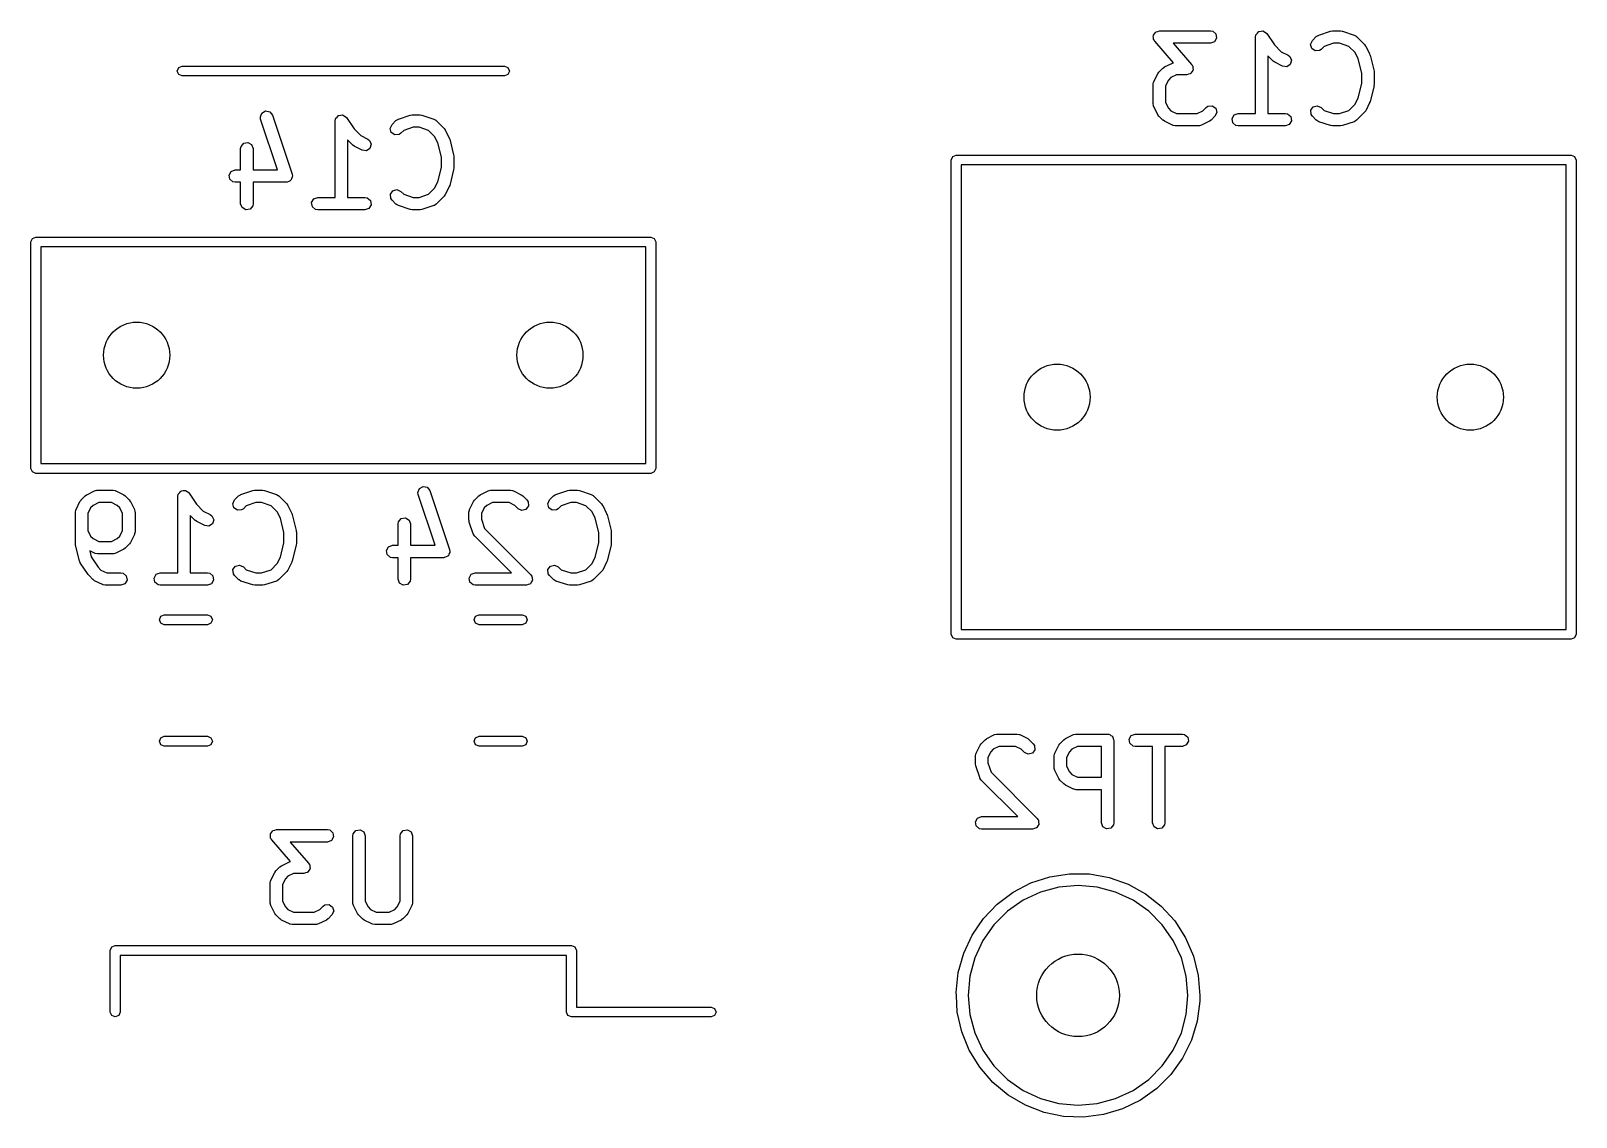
# Model space of a CAD drawing. Extents: x 84 to 124, y -233 to -38.
# Drawn here: x 100.36 to 119.06, y -72.6 to -59.46 of the extents above; entities that cross this region are included whole.
import ezdxf

# ---------------------------------------------------------------- set-up
doc = ezdxf.new("R2010")
doc.units = 0
doc.layers.add('BLACK', color=7, linetype='CONTINUOUS')

msp = doc.modelspace()

# ---------------------------------------------------------------- linework, layer by layer
at = {"layer": 'BLACK', "linetype": 'CONTINUOUS'}
for p, q in [((113.94, -59.5204), (113.943, -59.5152)), ((113.944, -59.5403), (113.94, -59.5204)), ((113.943, -59.5092), (113.956, -59.4934)), ((113.943, -59.5152), (113.943, -59.5092)), ((113.944, -59.5605), (113.944, -59.5403)), ((113.949, -59.5678), (113.944, -59.5605)), ((113.949, -59.5709), (113.949, -59.5678)), ((113.952, -59.5731), (113.949, -59.5709)), ((113.958, -59.5828), (113.952, -59.5731)), ((113.956, -59.4934), (113.966, -59.4759)), ((114.185, -59.843), (113.958, -59.5828)), ((113.966, -59.4759), (113.972, -59.4739)), ((113.972, -59.4739), (113.975, -59.4692)), ((113.975, -59.4692), (113.995, -59.4653)), ((113.995, -59.4653), (114.014, -59.4584)), ((114.014, -59.4584), (114.633, -59.4584)), ((114.633, -59.6084), (114.179, -59.6084)), ((114.179, -59.6084), (114.404, -59.8649)), ((114.633, -59.4584), (114.659, -59.4629)), ((114.681, -59.5908), (114.633, -59.6084)), ((114.659, -59.4629), (114.698, -59.4959)), ((114.707, -59.5464), (114.681, -59.5908)), ((114.698, -59.4959), (114.707, -59.5464)), ((115.177, -59.5334), (115.182, -59.5077)), ((115.177, -60.4584), (115.177, -59.5334)), ((115.182, -59.5077), (115.184, -59.5044)), ((115.184, -59.5044), (115.185, -59.5001)), ((115.185, -59.5001), (115.201, -59.4851)), ((115.201, -59.4851), (115.215, -59.4684)), ((115.215, -59.4684), (115.219, -59.4677)), ((115.219, -59.4677), (115.222, -59.4647)), ((115.222, -59.4647), (115.244, -59.4633)), ((115.244, -59.4633), (115.265, -59.4595)), ((115.265, -59.4595), (115.269, -59.4617)), ((115.269, -59.4617), (115.273, -59.4614)), ((115.273, -59.4614), (115.291, -59.4743)), ((115.291, -59.4743), (115.31, -59.4852)), ((115.31, -59.4852), (115.311, -59.4892)), ((115.311, -59.4892), (115.315, -59.4918)), ((115.315, -59.4918), (115.406, -59.6285)), ((115.406, -59.6285), (115.487, -59.7098)), ((115.844, -59.6221), (115.866, -59.5756)), ((115.857, -59.6716), (115.844, -59.6221)), ((115.866, -59.5756), (115.913, -59.528)), ((115.913, -59.528), (115.935, -59.513)), ((115.935, -59.513), (115.939, -59.5126)), ((115.939, -59.5126), (115.943, -59.5098)), ((115.943, -59.5098), (116.086, -59.4622)), ((116.122, -59.6084), (116.007, -59.6466)), ((116.086, -59.4622), (116.108, -59.4589)), ((116.108, -59.4589), (116.109, -59.4584)), ((116.109, -59.4584), (116.205, -59.4584)), ((116.192, -59.6084), (116.122, -59.6084)), ((116.307, -59.6466), (116.192, -59.6084)), ((116.205, -59.4584), (116.227, -59.4623)), ((116.227, -59.4623), (116.228, -59.4622)), ((116.228, -59.4622), (116.371, -59.5098)), ((116.371, -59.5098), (116.394, -59.5223)), ((116.394, -59.5223), (116.396, -59.5261)), ((116.396, -59.5261), (116.4, -59.528)), ((116.4, -59.528), (116.496, -59.6232)), ((116.496, -59.6232), (116.509, -59.6416)), ((115.39, -59.8245), (115.327, -59.7621)), ((115.327, -59.7621), (115.327, -60.4584)), ((115.391, -59.8252), (115.39, -59.8245)), ((115.409, -59.8386), (115.391, -59.8252)), ((115.487, -59.7098), (115.571, -59.752)), ((115.571, -59.752), (115.592, -59.7675)), ((115.592, -59.7675), (115.613, -59.8146)), ((115.613, -59.8146), (115.598, -59.8638)), ((115.899, -59.7011), (115.857, -59.6716)), ((115.951, -59.6966), (115.899, -59.7011)), ((115.972, -59.6817), (115.951, -59.6966)), ((116.007, -59.6466), (115.972, -59.6817)), ((116.381, -59.7207), (116.307, -59.6466)), ((116.42, -59.7977), (116.381, -59.7207)), ((116.463, -59.9712), (116.42, -59.7977)), ((116.509, -59.6416), (116.51, -59.6427)), ((116.51, -59.6427), (116.557, -59.7379)), ((116.557, -59.7379), (116.561, -59.7503)), ((116.561, -59.7503), (116.563, -59.7533)), ((116.563, -59.7533), (116.611, -59.9438)), ((102.13, -59.944), (102.148, -59.9016)), ((102.148, -59.9864), (102.13, -59.944)), ((102.148, -59.9016), (102.19, -59.884)), ((102.19, -60.004), (102.148, -59.9864)), ((102.19, -59.884), (106.09, -59.884)), ((106.09, -60.004), (102.19, -60.004)), ((106.09, -59.884), (106.132, -59.9016)), ((106.132, -59.9864), (106.09, -60.004)), ((106.132, -59.9016), (106.15, -59.944)), ((106.15, -59.944), (106.132, -59.9864)), ((113.947, -60.0713), (113.995, -59.976)), ((113.995, -59.976), (114.008, -59.958)), ((114.008, -59.958), (114.009, -59.9565)), ((114.009, -59.9565), (114.056, -59.9089)), ((114.056, -59.9089), (114.075, -59.8961)), ((114.075, -59.8961), (114.076, -59.8949)), ((114.076, -59.8949), (114.171, -59.8473)), ((114.222, -59.9893), (114.154, -60.0236)), ((114.171, -59.8473), (114.185, -59.843)), ((114.347, -59.9893), (114.222, -59.9893)), ((114.366, -59.9824), (114.347, -59.9893)), ((114.386, -59.9785), (114.366, -59.9824)), ((114.39, -59.9738), (114.386, -59.9785)), ((114.396, -59.9718), (114.39, -59.9738)), ((114.406, -59.9543), (114.396, -59.9718)), ((114.404, -59.8649), (114.41, -59.8746)), ((114.418, -59.9385), (114.406, -59.9543)), ((114.41, -59.8746), (114.412, -59.8768)), ((114.412, -59.8768), (114.413, -59.8799)), ((114.413, -59.8799), (114.417, -59.8872)), ((114.417, -59.8872), (114.418, -59.9074)), ((114.418, -59.9074), (114.421, -59.9274)), ((114.421, -59.9274), (114.418, -59.9325)), ((114.418, -59.9325), (114.418, -59.9385)), ((115.504, -59.8862), (115.409, -59.8386)), ((115.555, -59.892), (115.504, -59.8862)), ((115.598, -59.8638), (115.555, -59.892)), ((116.463, -60.0956), (116.463, -59.9712)), ((116.611, -59.9438), (116.612, -59.9587)), ((116.612, -59.9587), (116.613, -59.962)), ((116.613, -59.962), (116.613, -60.1048)), ((113.939, -60.1048), (113.944, -60.0792)), ((113.939, -60.3429), (113.939, -60.1048)), ((113.944, -60.0792), (113.947, -60.0757)), ((113.947, -60.0757), (113.947, -60.0713)), ((114.123, -60.054), (114.089, -60.1225)), ((114.089, -60.1225), (114.089, -60.3252)), ((114.154, -60.0236), (114.123, -60.054)), ((116.42, -60.2691), (116.463, -60.0956)), ((116.611, -60.123), (116.563, -60.3135)), ((116.613, -60.1048), (116.61, -60.1196)), ((116.61, -60.1196), (116.611, -60.123)), ((113.941, -60.3471), (113.939, -60.3429)), ((113.94, -60.3515), (113.941, -60.3471)), ((113.947, -60.3764), (113.94, -60.3515)), ((113.995, -60.4717), (113.947, -60.3764)), ((114.089, -60.3252), (114.123, -60.3937)), ((114.541, -60.4241), (114.58, -60.3851)), ((114.58, -60.3851), (114.601, -60.3702)), ((114.601, -60.3702), (114.653, -60.3657)), ((114.653, -60.3657), (114.695, -60.3951)), ((115.846, -60.4187), (115.876, -60.3767)), ((115.876, -60.3767), (115.925, -60.3634)), ((115.925, -60.3634), (115.972, -60.3851)), ((115.972, -60.3851), (116.007, -60.4202)), ((116.307, -60.4202), (116.381, -60.3461)), ((116.381, -60.3461), (116.42, -60.2691)), ((116.557, -60.3288), (116.51, -60.4241)), ((116.558, -60.3253), (116.557, -60.3288)), ((116.563, -60.3135), (116.558, -60.3253)), ((103.136, -60.4997), (103.155, -60.452)), ((103.14, -60.5255), (103.136, -60.4997)), ((103.345, -61.141), (103.14, -60.5255)), ((103.155, -60.452), (103.2, -60.4276)), ((103.2, -60.4276), (103.251, -60.4379)), ((103.251, -60.4379), (103.283, -60.478)), ((103.283, -60.478), (103.521, -61.1923)), ((104.041, -60.5494), (104.046, -60.5237)), ((104.041, -61.4744), (104.041, -60.5494)), ((104.046, -60.5237), (104.048, -60.5204)), ((104.048, -60.5204), (104.049, -60.5161)), ((104.049, -60.5161), (104.065, -60.5011)), ((104.065, -60.5011), (104.079, -60.4844)), ((104.079, -60.4844), (104.083, -60.4837)), ((104.083, -60.4837), (104.086, -60.4807)), ((104.086, -60.4807), (104.108, -60.4793)), ((104.108, -60.4793), (104.129, -60.4755)), ((104.129, -60.4755), (104.133, -60.4777)), ((104.133, -60.4777), (104.137, -60.4774)), ((104.137, -60.4774), (104.155, -60.4903)), ((104.155, -60.4903), (104.174, -60.5012)), ((104.174, -60.5012), (104.175, -60.5052)), ((104.175, -60.5052), (104.179, -60.5078)), ((104.179, -60.5078), (104.27, -60.6445)), ((104.73, -60.5916), (104.777, -60.544)), ((104.777, -60.544), (104.799, -60.529)), ((104.799, -60.529), (104.803, -60.5286)), ((104.803, -60.5286), (104.807, -60.5258)), ((104.807, -60.5258), (104.95, -60.4782)), ((104.95, -60.4782), (104.972, -60.4749)), ((104.972, -60.4749), (104.973, -60.4744)), ((104.973, -60.4744), (105.069, -60.4744)), ((105.069, -60.4744), (105.091, -60.4783)), ((105.091, -60.4783), (105.092, -60.4782)), ((105.092, -60.4782), (105.235, -60.5258)), ((105.235, -60.5258), (105.258, -60.5383)), ((105.258, -60.5383), (105.26, -60.5421)), ((105.26, -60.5421), (105.264, -60.544)), ((105.264, -60.544), (105.36, -60.6392)), ((113.996, -60.4728), (113.995, -60.4717)), ((114.009, -60.4912), (113.996, -60.4728)), ((114.056, -60.5388), (114.009, -60.4912)), ((114.058, -60.5395), (114.056, -60.5388)), ((114.076, -60.5528), (114.058, -60.5395)), ((114.171, -60.6005), (114.076, -60.5528)), ((114.123, -60.3937), (114.154, -60.4241)), ((114.154, -60.4241), (114.222, -60.4584)), ((114.222, -60.4584), (114.473, -60.4584)), ((114.473, -60.4584), (114.541, -60.4241)), ((114.619, -60.5528), (114.524, -60.6005)), ((114.62, -60.5517), (114.619, -60.5528)), ((114.639, -60.5388), (114.62, -60.5517)), ((114.686, -60.4912), (114.639, -60.5388)), ((114.708, -60.4447), (114.686, -60.4912)), ((114.695, -60.3951), (114.708, -60.4447)), ((114.893, -60.5204), (114.918, -60.4759)), ((114.902, -60.5709), (114.893, -60.5204)), ((114.941, -60.6039), (114.902, -60.5709)), ((114.918, -60.4759), (114.966, -60.4584)), ((114.966, -60.4584), (115.177, -60.4584)), ((115.327, -60.4584), (115.538, -60.4584)), ((115.538, -60.4584), (115.564, -60.4629)), ((115.564, -60.4629), (115.603, -60.4959)), ((115.612, -60.5464), (115.586, -60.5908)), ((115.603, -60.4959), (115.612, -60.5464)), ((115.851, -60.4698), (115.846, -60.4187)), ((115.866, -60.4912), (115.851, -60.4698)), ((115.913, -60.5388), (115.866, -60.4912)), ((115.918, -60.5407), (115.913, -60.5388)), ((115.92, -60.5445), (115.918, -60.5407)), ((115.943, -60.5569), (115.92, -60.5445)), ((116.086, -60.6045), (115.943, -60.5569)), ((116.007, -60.4202), (116.122, -60.4584)), ((116.122, -60.4584), (116.192, -60.4584)), ((116.192, -60.4584), (116.307, -60.4202)), ((116.371, -60.5569), (116.228, -60.6045)), ((116.375, -60.5541), (116.371, -60.5569)), ((116.379, -60.5537), (116.375, -60.5541)), ((116.4, -60.5388), (116.379, -60.5537)), ((116.496, -60.4436), (116.4, -60.5388)), ((116.51, -60.4241), (116.496, -60.4421)), ((116.496, -60.4421), (116.496, -60.4436)), ((104.27, -60.6445), (104.351, -60.7258)), ((104.351, -60.7258), (104.435, -60.768)), ((104.708, -60.6381), (104.73, -60.5916)), ((104.721, -60.6876), (104.708, -60.6381)), ((104.763, -60.7171), (104.721, -60.6876)), ((104.815, -60.7126), (104.763, -60.7171)), ((104.836, -60.6977), (104.815, -60.7126)), ((104.871, -60.6626), (104.836, -60.6977)), ((104.986, -60.6244), (104.871, -60.6626)), ((105.056, -60.6244), (104.986, -60.6244)), ((105.171, -60.6626), (105.056, -60.6244)), ((105.245, -60.7367), (105.171, -60.6626)), ((105.284, -60.8137), (105.245, -60.7367)), ((105.36, -60.6392), (105.373, -60.6576)), ((105.373, -60.6576), (105.374, -60.6587)), ((105.374, -60.6587), (105.421, -60.7539)), ((105.421, -60.7539), (105.425, -60.7663)), ((114.175, -60.601), (114.171, -60.6005)), ((114.179, -60.6039), (114.175, -60.601)), ((114.205, -60.6084), (114.179, -60.6039)), ((114.49, -60.6084), (114.205, -60.6084)), ((114.494, -60.6068), (114.49, -60.6084)), ((114.499, -60.6079), (114.494, -60.6068)), ((114.524, -60.6005), (114.499, -60.6079)), ((114.966, -60.6084), (114.941, -60.6039)), ((115.538, -60.6084), (114.966, -60.6084)), ((115.586, -60.5908), (115.538, -60.6084)), ((116.087, -60.6045), (116.086, -60.6045)), ((116.109, -60.6084), (116.087, -60.6045)), ((116.205, -60.6084), (116.109, -60.6084)), ((116.206, -60.6078), (116.205, -60.6084)), ((116.228, -60.6045), (116.206, -60.6078)), ((102.898, -60.8827), (102.903, -60.8571)), ((102.898, -61.141), (102.898, -60.8827)), ((102.903, -60.8571), (102.936, -60.8178)), ((102.936, -60.8178), (102.986, -60.8089)), ((102.986, -60.8089), (103.031, -60.8345)), ((103.031, -60.8345), (103.048, -60.8827)), ((103.048, -60.8827), (103.048, -61.141)), ((104.254, -60.8405), (104.191, -60.7781)), ((104.191, -60.7781), (104.191, -61.4744)), ((104.255, -60.8412), (104.254, -60.8405)), ((104.273, -60.8546), (104.255, -60.8412)), ((104.368, -60.9022), (104.273, -60.8546)), ((104.419, -60.908), (104.368, -60.9022)), ((104.462, -60.8798), (104.419, -60.908)), ((104.435, -60.768), (104.456, -60.7835)), ((104.456, -60.7835), (104.477, -60.8306)), ((104.477, -60.8306), (104.462, -60.8798)), ((105.327, -60.9872), (105.284, -60.8137)), ((105.425, -60.7663), (105.427, -60.7693)), ((105.427, -60.7693), (105.475, -60.9598)), ((105.284, -61.2851), (105.327, -61.1116)), ((105.327, -61.1116), (105.327, -60.9872)), ((105.477, -61.1208), (105.474, -61.1356)), ((105.474, -61.1356), (105.475, -61.139)), ((105.475, -60.9598), (105.476, -60.9747)), ((105.476, -60.9747), (105.477, -60.978)), ((105.477, -60.978), (105.477, -61.1208)), ((111.496, -61.021), (111.514, -60.9786)), ((111.496, -66.761), (111.496, -61.021)), ((111.514, -60.9786), (111.556, -60.961)), ((111.556, -60.961), (118.996, -60.961)), ((111.616, -61.081), (111.616, -66.701)), ((118.936, -61.081), (111.616, -61.081)), ((118.936, -66.701), (118.936, -61.081)), ((118.996, -60.961), (119.038, -60.9786)), ((119.038, -60.9786), (119.056, -61.021)), ((119.056, -61.021), (119.056, -66.761)), ((102.757, -61.203), (102.782, -61.1586)), ((102.766, -61.2535), (102.757, -61.203)), ((102.805, -61.2865), (102.766, -61.2535)), ((102.782, -61.1586), (102.83, -61.141)), ((102.83, -61.291), (102.805, -61.2865)), ((102.83, -61.141), (102.898, -61.141)), ((102.898, -61.291), (102.83, -61.291)), ((102.898, -61.5494), (102.898, -61.291)), ((103.048, -61.141), (103.345, -61.141)), ((103.45, -61.291), (103.048, -61.291)), ((103.048, -61.291), (103.048, -61.5494)), ((103.455, -61.2891), (103.45, -61.291)), ((103.461, -61.2902), (103.455, -61.2891)), ((103.479, -61.2805), (103.461, -61.2902)), ((103.498, -61.2735), (103.479, -61.2805)), ((103.501, -61.2685), (103.498, -61.2735)), ((103.506, -61.2658), (103.501, -61.2685)), ((103.513, -61.2468), (103.506, -61.2658)), ((103.523, -61.2291), (103.513, -61.2468)), ((103.521, -61.1923), (103.524, -61.2181)), ((103.524, -61.2181), (103.522, -61.2234)), ((103.522, -61.2234), (103.523, -61.2291)), ((105.245, -61.3621), (105.284, -61.2851)), ((105.475, -61.139), (105.427, -61.3295)), ((103.757, -61.5364), (103.782, -61.4919)), ((103.782, -61.4919), (103.83, -61.4744)), ((103.83, -61.4744), (104.041, -61.4744)), ((104.191, -61.4744), (104.402, -61.4744)), ((104.402, -61.4744), (104.428, -61.4789)), ((104.428, -61.4789), (104.467, -61.5119)), ((104.71, -61.4347), (104.74, -61.3927)), ((104.715, -61.4858), (104.71, -61.4347)), ((104.73, -61.5072), (104.715, -61.4858)), ((104.777, -61.5548), (104.73, -61.5072)), ((104.74, -61.3927), (104.789, -61.3794)), ((104.789, -61.3794), (104.836, -61.4011)), ((104.836, -61.4011), (104.871, -61.4362)), ((104.871, -61.4362), (104.986, -61.4744)), ((104.986, -61.4744), (105.056, -61.4744)), ((105.056, -61.4744), (105.171, -61.4362)), ((105.171, -61.4362), (105.245, -61.3621)), ((105.36, -61.4596), (105.264, -61.5548)), ((105.374, -61.4401), (105.36, -61.4581)), ((105.36, -61.4581), (105.36, -61.4596)), ((105.421, -61.3448), (105.374, -61.4401)), ((105.422, -61.3413), (105.421, -61.3448)), ((105.427, -61.3295), (105.422, -61.3413)), ((102.916, -61.5976), (102.898, -61.5494)), ((102.96, -61.6232), (102.916, -61.5976)), ((103.011, -61.6143), (102.96, -61.6232)), ((103.044, -61.575), (103.011, -61.6143)), ((103.048, -61.5494), (103.044, -61.575)), ((103.766, -61.5869), (103.757, -61.5364)), ((103.805, -61.6199), (103.766, -61.5869)), ((103.83, -61.6244), (103.805, -61.6199)), ((104.402, -61.6244), (103.83, -61.6244)), ((104.45, -61.6068), (104.402, -61.6244)), ((104.476, -61.5624), (104.45, -61.6068)), ((104.467, -61.5119), (104.476, -61.5624)), ((104.782, -61.5567), (104.777, -61.5548)), ((104.784, -61.5605), (104.782, -61.5567)), ((104.807, -61.5729), (104.784, -61.5605)), ((104.95, -61.6205), (104.807, -61.5729)), ((104.951, -61.6205), (104.95, -61.6205)), ((104.973, -61.6244), (104.951, -61.6205)), ((105.069, -61.6244), (104.973, -61.6244)), ((105.07, -61.6238), (105.069, -61.6244)), ((105.092, -61.6205), (105.07, -61.6238)), ((105.235, -61.5729), (105.092, -61.6205)), ((105.239, -61.5701), (105.235, -61.5729)), ((105.243, -61.5697), (105.239, -61.5701)), ((105.264, -61.5548), (105.243, -61.5697)), ((100.36, -62.013), (100.378, -61.9706)), ((100.36, -64.753), (100.36, -62.013)), ((100.378, -61.9706), (100.42, -61.953)), ((100.42, -61.953), (107.86, -61.953)), ((107.86, -61.953), (107.902, -61.9706)), ((107.902, -61.9706), (107.92, -62.013)), ((107.92, -62.013), (107.92, -64.753)), ((100.48, -62.073), (100.48, -64.693)), ((107.8, -62.073), (100.48, -62.073)), ((107.8, -64.693), (107.8, -62.073)), ((100.378, -64.7954), (100.36, -64.753)), ((100.42, -64.813), (100.378, -64.7954)), ((107.86, -64.813), (100.42, -64.813)), ((100.48, -64.693), (107.8, -64.693)), ((107.902, -64.7954), (107.86, -64.813)), ((107.92, -64.753), (107.902, -64.7954)), ((101.035, -65.0729), (101.13, -65.0253)), ((101.13, -65.0253), (101.155, -65.0179)), ((101.155, -65.0179), (101.159, -65.0189)), ((101.159, -65.0189), (101.164, -65.0174)), ((101.164, -65.0174), (101.354, -65.0174)), ((101.354, -65.0174), (101.38, -65.0219)), ((101.38, -65.0219), (101.383, -65.0248)), ((101.383, -65.0248), (101.388, -65.0253)), ((101.388, -65.0253), (101.483, -65.0729)), ((102.143, -65.0634), (102.144, -65.0591)), ((102.144, -65.0591), (102.16, -65.0441)), ((102.16, -65.0441), (102.174, -65.0274)), ((102.174, -65.0274), (102.178, -65.0267)), ((102.178, -65.0267), (102.181, -65.0237)), ((102.181, -65.0237), (102.203, -65.0223)), ((102.203, -65.0223), (102.224, -65.0185)), ((102.224, -65.0185), (102.228, -65.0207)), ((102.228, -65.0207), (102.232, -65.0204)), ((102.232, -65.0204), (102.25, -65.0333)), ((102.25, -65.0333), (102.269, -65.0442)), ((102.269, -65.0442), (102.27, -65.0482)), ((102.27, -65.0482), (102.274, -65.0508)), ((102.274, -65.0508), (102.365, -65.1875)), ((102.902, -65.0688), (103.045, -65.0212)), ((103.045, -65.0212), (103.067, -65.0179)), ((103.067, -65.0179), (103.068, -65.0174)), ((103.068, -65.0174), (103.164, -65.0174)), ((103.164, -65.0174), (103.186, -65.0213)), ((103.186, -65.0213), (103.187, -65.0212)), ((103.187, -65.0212), (103.33, -65.0688)), ((105.041, -65.0427), (105.06, -64.995)), ((105.045, -65.0685), (105.041, -65.0427)), ((105.06, -64.995), (105.105, -64.9706)), ((105.105, -64.9706), (105.156, -64.9809)), ((105.156, -64.9809), (105.188, -65.021)), ((105.188, -65.021), (105.426, -65.7353)), ((105.797, -65.0729), (105.892, -65.0253)), ((105.892, -65.0253), (105.917, -65.0179)), ((105.917, -65.0179), (105.922, -65.0189)), ((105.922, -65.0189), (105.926, -65.0174)), ((105.926, -65.0174), (106.164, -65.0174)), ((106.164, -65.0174), (106.19, -65.0219)), ((106.19, -65.0219), (106.193, -65.0248)), ((106.193, -65.0248), (106.198, -65.0253)), ((106.198, -65.0253), (106.293, -65.0729)), ((106.712, -65.0688), (106.855, -65.0212)), ((106.855, -65.0212), (106.877, -65.0179)), ((106.877, -65.0179), (106.878, -65.0174)), ((106.878, -65.0174), (106.974, -65.0174)), ((106.974, -65.0174), (106.996, -65.0213)), ((106.996, -65.0213), (106.997, -65.0212)), ((106.997, -65.0212), (107.14, -65.0688)), ((100.906, -65.2493), (100.954, -65.1541)), ((100.954, -65.1541), (100.967, -65.1361)), ((100.967, -65.1361), (100.968, -65.1346)), ((100.968, -65.1346), (101.015, -65.087)), ((101.015, -65.087), (101.034, -65.0741)), ((101.034, -65.0741), (101.035, -65.0729)), ((101.082, -65.232), (101.048, -65.3006)), ((101.113, -65.2016), (101.082, -65.232)), ((101.181, -65.1674), (101.113, -65.2016)), ((101.336, -65.1674), (101.181, -65.1674)), ((101.405, -65.2016), (101.336, -65.1674)), ((101.435, -65.232), (101.405, -65.2016)), ((101.47, -65.3006), (101.435, -65.232)), ((101.483, -65.0729), (101.501, -65.0863)), ((101.501, -65.0863), (101.502, -65.087)), ((101.502, -65.087), (101.55, -65.1346)), ((101.55, -65.1346), (101.563, -65.153)), ((101.563, -65.153), (101.564, -65.1541)), ((101.564, -65.1541), (101.612, -65.2493)), ((102.136, -65.0924), (102.141, -65.0667)), ((102.136, -66.0174), (102.136, -65.0924)), ((102.141, -65.0667), (102.143, -65.0634)), ((102.365, -65.1875), (102.446, -65.2688)), ((102.803, -65.1811), (102.825, -65.1346)), ((102.816, -65.2306), (102.803, -65.1811)), ((102.858, -65.2601), (102.816, -65.2306)), ((102.825, -65.1346), (102.872, -65.087)), ((102.872, -65.087), (102.894, -65.072)), ((102.894, -65.072), (102.898, -65.0716)), ((102.898, -65.0716), (102.902, -65.0688)), ((102.931, -65.2407), (102.91, -65.2556)), ((102.966, -65.2056), (102.931, -65.2407)), ((103.081, -65.1674), (102.966, -65.2056)), ((103.151, -65.1674), (103.081, -65.1674)), ((103.266, -65.2056), (103.151, -65.1674)), ((103.34, -65.2797), (103.266, -65.2056)), ((103.33, -65.0688), (103.353, -65.0813)), ((103.353, -65.0813), (103.355, -65.0851)), ((103.355, -65.0851), (103.359, -65.087)), ((103.359, -65.087), (103.455, -65.1822)), ((103.455, -65.1822), (103.468, -65.2006)), ((103.468, -65.2006), (103.469, -65.2017)), ((103.469, -65.2017), (103.516, -65.2969)), ((105.25, -65.684), (105.045, -65.0685)), ((105.668, -65.2493), (105.716, -65.1541)), ((105.716, -65.1541), (105.729, -65.1361)), ((105.729, -65.1361), (105.73, -65.1346)), ((105.73, -65.1346), (105.778, -65.087)), ((105.778, -65.087), (105.796, -65.0741)), ((105.796, -65.0741), (105.797, -65.0729)), ((105.845, -65.232), (105.81, -65.3006)), ((105.875, -65.2016), (105.845, -65.232)), ((105.944, -65.1674), (105.875, -65.2016)), ((106.146, -65.1674), (105.944, -65.1674)), ((106.215, -65.2016), (106.146, -65.1674)), ((106.254, -65.2407), (106.215, -65.2016)), ((106.3, -65.2623), (106.254, -65.2407)), ((106.293, -65.0729), (106.311, -65.0863)), ((106.311, -65.0863), (106.312, -65.087)), ((106.312, -65.087), (106.36, -65.1346)), ((106.379, -65.207), (106.35, -65.2491)), ((106.36, -65.1346), (106.375, -65.1559)), ((106.375, -65.1559), (106.379, -65.207)), ((106.613, -65.1811), (106.635, -65.1346)), ((106.626, -65.2306), (106.613, -65.1811)), ((106.668, -65.2601), (106.626, -65.2306)), ((106.635, -65.1346), (106.682, -65.087)), ((106.682, -65.087), (106.704, -65.072)), ((106.704, -65.072), (106.708, -65.0716)), ((106.708, -65.0716), (106.712, -65.0688)), ((106.741, -65.2407), (106.72, -65.2556)), ((106.776, -65.2056), (106.741, -65.2407)), ((106.891, -65.1674), (106.776, -65.2056)), ((106.961, -65.1674), (106.891, -65.1674)), ((107.076, -65.2056), (106.961, -65.1674)), ((107.15, -65.2797), (107.076, -65.2056)), ((107.14, -65.0688), (107.163, -65.0813)), ((107.163, -65.0813), (107.165, -65.0851)), ((107.165, -65.0851), (107.169, -65.087)), ((107.169, -65.087), (107.265, -65.1822)), ((107.265, -65.1822), (107.278, -65.2006)), ((107.278, -65.2006), (107.279, -65.2017)), ((107.279, -65.2017), (107.326, -65.2969)), ((100.898, -65.2829), (100.903, -65.2572)), ((100.898, -65.6638), (100.898, -65.2829)), ((100.903, -65.2572), (100.905, -65.2538)), ((100.905, -65.2538), (100.906, -65.2493)), ((101.048, -65.3006), (101.048, -65.5032)), ((101.47, -65.5032), (101.47, -65.3006)), ((101.612, -65.2493), (101.619, -65.2743)), ((101.619, -65.2743), (101.618, -65.2786)), ((101.618, -65.2786), (101.62, -65.2829)), ((101.62, -65.2829), (101.62, -65.521)), ((102.349, -65.3835), (102.286, -65.3211)), ((102.286, -65.3211), (102.286, -66.0174)), ((102.35, -65.3842), (102.349, -65.3835)), ((102.368, -65.3976), (102.35, -65.3842)), ((102.463, -65.4452), (102.368, -65.3976)), ((102.446, -65.2688), (102.53, -65.311)), ((102.557, -65.4228), (102.514, -65.451)), ((102.53, -65.311), (102.551, -65.3265)), ((102.551, -65.3265), (102.572, -65.3736)), ((102.572, -65.3736), (102.557, -65.4228)), ((102.91, -65.2556), (102.858, -65.2601)), ((103.379, -65.3567), (103.34, -65.2797)), ((103.422, -65.5302), (103.379, -65.3567)), ((103.516, -65.2969), (103.52, -65.3093)), ((103.52, -65.3093), (103.522, -65.3123)), ((103.522, -65.3123), (103.57, -65.5028)), ((104.803, -65.4257), (104.808, -65.4001)), ((104.803, -65.684), (104.803, -65.4257)), ((104.808, -65.4001), (104.841, -65.3608)), ((104.841, -65.3608), (104.891, -65.3519)), ((104.891, -65.3519), (104.936, -65.3775)), ((104.936, -65.3775), (104.953, -65.4257)), ((104.953, -65.4257), (104.953, -65.684)), ((105.66, -65.2829), (105.665, -65.2572)), ((105.66, -65.3781), (105.66, -65.2829)), ((105.661, -65.3796), (105.66, -65.3781)), ((105.664, -65.4018), (105.661, -65.3796)), ((105.712, -65.5447), (105.664, -65.4018)), ((105.665, -65.2572), (105.668, -65.2538)), ((105.668, -65.2538), (105.668, -65.2493)), ((105.81, -65.3006), (105.81, -65.3659)), ((105.81, -65.3659), (105.849, -65.4804)), ((106.35, -65.2491), (106.3, -65.2623)), ((106.72, -65.2556), (106.668, -65.2601)), ((107.189, -65.3567), (107.15, -65.2797)), ((107.232, -65.5302), (107.189, -65.3567)), ((107.326, -65.2969), (107.33, -65.3093)), ((107.33, -65.3093), (107.332, -65.3123)), ((107.332, -65.3123), (107.38, -65.5028)), ((101.048, -65.5032), (101.082, -65.5718)), ((101.082, -65.5718), (101.113, -65.6022)), ((101.113, -65.6022), (101.181, -65.6364)), ((101.336, -65.6364), (101.405, -65.6022)), ((101.405, -65.6022), (101.435, -65.5718)), ((101.435, -65.5718), (101.47, -65.5032)), ((101.612, -65.5545), (101.564, -65.6497)), ((101.615, -65.5466), (101.612, -65.55)), ((101.612, -65.55), (101.612, -65.5545)), ((101.62, -65.521), (101.615, -65.5466)), ((102.514, -65.451), (102.463, -65.4452)), ((103.422, -65.6546), (103.422, -65.5302)), ((103.57, -65.5028), (103.571, -65.5177)), ((103.571, -65.5177), (103.572, -65.521)), ((103.572, -65.521), (103.572, -65.6638)), ((105.715, -65.5482), (105.712, -65.5447)), ((105.715, -65.5526), (105.715, -65.5482)), ((105.73, -65.574), (105.715, -65.5526)), ((106.173, -66.0174), (105.73, -65.574)), ((105.849, -65.4804), (106.408, -66.0393)), ((107.232, -65.6546), (107.232, -65.5302)), ((107.38, -65.5028), (107.381, -65.5177)), ((107.381, -65.5177), (107.382, -65.521)), ((107.382, -65.521), (107.382, -65.6638)), ((100.899, -65.6671), (100.898, -65.6638)), ((100.9, -65.682), (100.899, -65.6671)), ((100.948, -65.8725), (100.9, -65.682)), ((101.13, -65.7785), (101.072, -65.7494)), ((101.072, -65.7494), (101.09, -65.8235)), ((101.134, -65.779), (101.13, -65.7785)), ((101.138, -65.7819), (101.134, -65.779)), ((101.164, -65.7864), (101.138, -65.7819)), ((101.354, -65.7864), (101.164, -65.7864)), ((101.181, -65.6364), (101.336, -65.6364)), ((101.358, -65.7849), (101.354, -65.7864)), ((101.363, -65.7859), (101.358, -65.7849)), ((101.388, -65.7785), (101.363, -65.7859)), ((101.483, -65.7309), (101.388, -65.7785)), ((101.484, -65.7297), (101.483, -65.7309)), ((101.502, -65.7168), (101.484, -65.7297)), ((101.55, -65.6692), (101.502, -65.7168)), ((101.551, -65.6677), (101.55, -65.6692)), ((101.564, -65.6497), (101.551, -65.6677)), ((103.379, -65.8281), (103.422, -65.6546)), ((103.57, -65.682), (103.522, -65.8725)), ((103.572, -65.6638), (103.569, -65.6786)), ((103.569, -65.6786), (103.57, -65.682)), ((104.662, -65.746), (104.687, -65.7016)), ((104.671, -65.7965), (104.662, -65.746)), ((104.71, -65.8295), (104.671, -65.7965)), ((104.687, -65.7016), (104.735, -65.684)), ((104.735, -65.684), (104.803, -65.684)), ((104.953, -65.684), (105.25, -65.684)), ((105.411, -65.8088), (105.406, -65.8115)), ((105.418, -65.7898), (105.411, -65.8088)), ((105.428, -65.7721), (105.418, -65.7898)), ((105.426, -65.7353), (105.429, -65.7611)), ((105.429, -65.7611), (105.427, -65.7664)), ((105.427, -65.7664), (105.428, -65.7721)), ((107.189, -65.8281), (107.232, -65.6546)), ((107.38, -65.682), (107.332, -65.8725)), ((107.382, -65.6638), (107.379, -65.6786)), ((107.379, -65.6786), (107.38, -65.682)), ((100.948, -65.8728), (100.948, -65.8725)), ((100.958, -65.8959), (100.948, -65.8728)), ((101.054, -66.0387), (100.958, -65.8959)), ((101.09, -65.8235), (101.174, -65.9494)), ((101.174, -65.9494), (101.208, -65.9831)), ((101.208, -65.9831), (101.277, -66.0174)), ((102.805, -65.9777), (102.835, -65.9357)), ((102.81, -66.0288), (102.805, -65.9777)), ((102.835, -65.9357), (102.884, -65.9224)), ((102.884, -65.9224), (102.931, -65.9441)), ((102.931, -65.9441), (102.966, -65.9792)), ((102.966, -65.9792), (103.081, -66.0174)), ((103.151, -66.0174), (103.266, -65.9792)), ((103.266, -65.9792), (103.34, -65.9051)), ((103.34, -65.9051), (103.379, -65.8281)), ((103.469, -65.9831), (103.455, -66.0011)), ((103.516, -65.8878), (103.469, -65.9831)), ((103.517, -65.8843), (103.516, -65.8878)), ((103.522, -65.8725), (103.517, -65.8843)), ((104.735, -65.834), (104.71, -65.8295)), ((104.803, -65.834), (104.735, -65.834)), ((104.803, -66.0924), (104.803, -65.834)), ((105.355, -65.834), (104.953, -65.834)), ((104.953, -65.834), (104.953, -66.0924)), ((105.36, -65.8321), (105.355, -65.834)), ((105.366, -65.8332), (105.36, -65.8321)), ((105.384, -65.8235), (105.366, -65.8332)), ((105.403, -65.8165), (105.384, -65.8235)), ((105.406, -65.8115), (105.403, -65.8165)), ((106.615, -65.9777), (106.645, -65.9357)), ((106.62, -66.0288), (106.615, -65.9777)), ((106.645, -65.9357), (106.694, -65.9224)), ((106.694, -65.9224), (106.741, -65.9441)), ((106.741, -65.9441), (106.776, -65.9792)), ((106.776, -65.9792), (106.891, -66.0174)), ((106.961, -66.0174), (107.076, -65.9792)), ((107.076, -65.9792), (107.15, -65.9051)), ((107.15, -65.9051), (107.189, -65.8281)), ((107.279, -65.9831), (107.265, -66.0011)), ((107.326, -65.8878), (107.279, -65.9831)), ((107.327, -65.8843), (107.326, -65.8878)), ((107.332, -65.8725), (107.327, -65.8843)), ((101.056, -66.0408), (101.054, -66.0387)), ((101.063, -66.0502), (101.056, -66.0408)), ((101.111, -66.0978), (101.063, -66.0502)), ((101.112, -66.0985), (101.111, -66.0978)), ((101.13, -66.1118), (101.112, -66.0985)), ((101.225, -66.1595), (101.13, -66.1118)), ((101.23, -66.16), (101.225, -66.1595)), ((101.233, -66.1629), (101.23, -66.16)), ((101.259, -66.1674), (101.233, -66.1629)), ((101.449, -66.1674), (101.259, -66.1674)), ((101.277, -66.0174), (101.449, -66.0174)), ((101.449, -66.0174), (101.475, -66.0219)), ((101.497, -66.1498), (101.449, -66.1674)), ((101.475, -66.0219), (101.514, -66.0549)), ((101.523, -66.1054), (101.497, -66.1498)), ((101.514, -66.0549), (101.523, -66.1054)), ((101.852, -66.0794), (101.877, -66.0349)), ((101.861, -66.1299), (101.852, -66.0794)), ((101.9, -66.1629), (101.861, -66.1299)), ((101.877, -66.0349), (101.925, -66.0174)), ((101.925, -66.1674), (101.9, -66.1629)), ((101.925, -66.0174), (102.136, -66.0174)), ((102.497, -66.1674), (101.925, -66.1674)), ((102.286, -66.0174), (102.497, -66.0174)), ((102.497, -66.0174), (102.523, -66.0219)), ((102.545, -66.1498), (102.497, -66.1674)), ((102.523, -66.0219), (102.562, -66.0549)), ((102.571, -66.1054), (102.545, -66.1498)), ((102.562, -66.0549), (102.571, -66.1054)), ((102.825, -66.0502), (102.81, -66.0288)), ((102.872, -66.0978), (102.825, -66.0502)), ((102.877, -66.0997), (102.872, -66.0978)), ((102.879, -66.1035), (102.877, -66.0997)), ((102.902, -66.1159), (102.879, -66.1035)), ((103.045, -66.1635), (102.902, -66.1159)), ((103.046, -66.1635), (103.045, -66.1635)), ((103.068, -66.1674), (103.046, -66.1635)), ((103.164, -66.1674), (103.068, -66.1674)), ((103.081, -66.0174), (103.151, -66.0174)), ((103.165, -66.1668), (103.164, -66.1674)), ((103.187, -66.1635), (103.165, -66.1668)), ((103.33, -66.1159), (103.187, -66.1635)), ((103.334, -66.1131), (103.33, -66.1159)), ((103.338, -66.1127), (103.334, -66.1131)), ((103.359, -66.0978), (103.338, -66.1127)), ((103.455, -66.0026), (103.359, -66.0978)), ((103.455, -66.0011), (103.455, -66.0026)), ((104.821, -66.1406), (104.803, -66.0924)), ((104.865, -66.1662), (104.821, -66.1406)), ((104.916, -66.1573), (104.865, -66.1662)), ((104.949, -66.118), (104.916, -66.1573)), ((104.953, -66.0924), (104.949, -66.118)), ((105.662, -66.0794), (105.687, -66.0349)), ((105.671, -66.1299), (105.662, -66.0794)), ((105.71, -66.1629), (105.671, -66.1299)), ((105.687, -66.0349), (105.735, -66.0174)), ((105.735, -66.1674), (105.71, -66.1629)), ((105.735, -66.0174), (106.173, -66.0174)), ((106.355, -66.1674), (105.735, -66.1674)), ((106.376, -66.1597), (106.355, -66.1674)), ((106.398, -66.1538), (106.376, -66.1597)), ((106.4, -66.151), (106.398, -66.1538)), ((106.403, -66.1498), (106.4, -66.151)), ((106.414, -66.1303), (106.403, -66.1498)), ((106.408, -66.0393), (106.417, -66.0528)), ((106.427, -66.1118), (106.414, -66.1303)), ((106.417, -66.0528), (106.419, -66.0549)), ((106.419, -66.0549), (106.42, -66.0569)), ((106.42, -66.0569), (106.422, -66.0607)), ((106.422, -66.0607), (106.424, -66.0832)), ((106.424, -66.0832), (106.428, -66.1054)), ((106.428, -66.1054), (106.427, -66.1084)), ((106.427, -66.1084), (106.427, -66.1118)), ((106.635, -66.0502), (106.62, -66.0288)), ((106.682, -66.0978), (106.635, -66.0502)), ((106.687, -66.0997), (106.682, -66.0978)), ((106.689, -66.1035), (106.687, -66.0997)), ((106.712, -66.1159), (106.689, -66.1035)), ((106.855, -66.1635), (106.712, -66.1159)), ((106.856, -66.1635), (106.855, -66.1635)), ((106.878, -66.1674), (106.856, -66.1635)), ((106.974, -66.1674), (106.878, -66.1674)), ((106.891, -66.0174), (106.961, -66.0174)), ((106.975, -66.1668), (106.974, -66.1674)), ((106.997, -66.1635), (106.975, -66.1668)), ((107.14, -66.1159), (106.997, -66.1635)), ((107.144, -66.1131), (107.14, -66.1159)), ((107.148, -66.1127), (107.144, -66.1131)), ((107.169, -66.0978), (107.148, -66.1127)), ((107.265, -66.0026), (107.169, -66.0978)), ((107.265, -66.0011), (107.265, -66.0026)), ((101.914, -66.585), (101.931, -66.5426)), ((101.931, -66.5426), (101.974, -66.525)), ((101.974, -66.525), (102.496, -66.525)), ((102.496, -66.525), (102.539, -66.5426)), ((102.539, -66.5426), (102.556, -66.585)), ((105.724, -66.585), (105.741, -66.5426)), ((105.741, -66.5426), (105.784, -66.525)), ((105.784, -66.525), (106.306, -66.525)), ((106.306, -66.525), (106.349, -66.5426)), ((106.349, -66.5426), (106.366, -66.585)), ((101.931, -66.6274), (101.914, -66.585)), ((101.974, -66.645), (101.931, -66.6274)), ((102.496, -66.645), (101.974, -66.645)), ((102.539, -66.6274), (102.496, -66.645)), ((102.556, -66.585), (102.539, -66.6274)), ((105.741, -66.6274), (105.724, -66.585)), ((105.784, -66.645), (105.741, -66.6274)), ((106.306, -66.645), (105.784, -66.645)), ((106.349, -66.6274), (106.306, -66.645)), ((106.366, -66.585), (106.349, -66.6274)), ((111.616, -66.701), (118.936, -66.701)), ((111.514, -66.8034), (111.496, -66.761)), ((111.556, -66.821), (111.514, -66.8034)), ((118.996, -66.821), (111.556, -66.821)), ((119.038, -66.8034), (118.996, -66.821)), ((119.056, -66.761), (119.038, -66.8034)), ((101.914, -68.055), (101.931, -68.0126)), ((101.931, -68.0126), (101.974, -67.995)), ((101.974, -67.995), (102.496, -67.995)), ((102.496, -67.995), (102.539, -68.0126)), ((102.539, -68.0126), (102.556, -68.055)), ((105.724, -68.055), (105.741, -68.0126)), ((105.741, -68.0126), (105.784, -67.995)), ((105.784, -67.995), (106.306, -67.995)), ((106.306, -67.995), (106.349, -68.0126)), ((106.349, -68.0126), (106.366, -68.055)), ((111.858, -68.0846), (111.906, -68.037)), ((111.906, -68.037), (111.924, -68.0241)), ((111.924, -68.0241), (111.925, -68.0229)), ((111.925, -68.0229), (112.02, -67.9753)), ((112.02, -67.9753), (112.045, -67.9679)), ((112.045, -67.9679), (112.05, -67.9689)), ((112.05, -67.9689), (112.054, -67.9674)), ((112.054, -67.9674), (112.292, -67.9674)), ((112.292, -67.9674), (112.318, -67.9719)), ((112.318, -67.9719), (112.321, -67.9748)), ((112.321, -67.9748), (112.325, -67.9753)), ((112.325, -67.9753), (112.421, -68.0229)), ((112.421, -68.0229), (112.439, -68.0363)), ((112.439, -68.0363), (112.44, -68.037)), ((112.44, -68.037), (112.488, -68.0846)), ((112.81, -68.0846), (112.858, -68.037)), ((112.858, -68.037), (112.876, -68.0241)), ((112.876, -68.0241), (112.877, -68.0229)), ((112.877, -68.0229), (112.973, -67.9753)), ((112.973, -67.9753), (112.998, -67.9679)), ((112.998, -67.9679), (113.002, -67.9689)), ((113.002, -67.9689), (113.006, -67.9674)), ((113.006, -67.9674), (113.387, -67.9674)), ((113.387, -67.9674), (113.397, -67.9691)), ((113.397, -67.9691), (113.4, -67.9685)), ((113.4, -67.9685), (113.403, -67.9702)), ((113.403, -67.9702), (113.413, -67.9719)), ((113.413, -67.9719), (113.428, -67.9844)), ((113.428, -67.9844), (113.445, -67.9942)), ((113.445, -67.9942), (113.447, -68.0005)), ((113.447, -68.0005), (113.452, -68.0049)), ((113.452, -68.0049), (113.455, -68.0241)), ((113.455, -68.0241), (113.462, -68.0424)), ((113.462, -68.0424), (113.462, -69.0424)), ((113.647, -68.0294), (113.672, -67.9849)), ((113.656, -68.0799), (113.647, -68.0294)), ((113.672, -67.9849), (113.72, -67.9674)), ((113.72, -67.9674), (114.292, -67.9674)), ((114.292, -67.9674), (114.318, -67.9719)), ((114.318, -67.9719), (114.357, -68.0049)), ((114.357, -68.0049), (114.366, -68.0554)), ((101.931, -68.0974), (101.914, -68.055)), ((101.974, -68.115), (101.931, -68.0974)), ((102.496, -68.115), (101.974, -68.115)), ((102.539, -68.0974), (102.496, -68.115)), ((102.556, -68.055), (102.539, -68.0974)), ((105.741, -68.0974), (105.724, -68.055)), ((105.784, -68.115), (105.741, -68.0974)), ((106.306, -68.115), (105.784, -68.115)), ((106.349, -68.0974), (106.306, -68.115)), ((106.366, -68.055), (106.349, -68.0974)), ((111.788, -68.2329), (111.793, -68.2072)), ((111.788, -68.3281), (111.788, -68.2329)), ((111.793, -68.2072), (111.796, -68.2038)), ((111.796, -68.1993), (111.844, -68.1041)), ((111.796, -68.2038), (111.796, -68.1993)), ((111.844, -68.1041), (111.857, -68.0861)), ((111.857, -68.0861), (111.858, -68.0846)), ((111.973, -68.182), (111.938, -68.2506)), ((112.003, -68.1516), (111.973, -68.182)), ((112.072, -68.1174), (112.003, -68.1516)), ((112.274, -68.1174), (112.072, -68.1174)), ((112.343, -68.1516), (112.274, -68.1174)), ((112.382, -68.1907), (112.343, -68.1516)), ((112.428, -68.2123), (112.382, -68.1907)), ((112.478, -68.1991), (112.428, -68.2123)), ((112.507, -68.157), (112.478, -68.1991)), ((112.488, -68.0846), (112.503, -68.1059)), ((112.503, -68.1059), (112.507, -68.157)), ((112.741, -68.2329), (112.745, -68.2072)), ((112.741, -68.3757), (112.741, -68.2329)), ((112.745, -68.2072), (112.748, -68.2038)), ((112.748, -68.2038), (112.749, -68.1993)), ((112.749, -68.1993), (112.796, -68.1041)), ((112.796, -68.1041), (112.81, -68.0861)), ((112.81, -68.0861), (112.81, -68.0846)), ((112.925, -68.182), (112.891, -68.2506)), ((112.955, -68.1516), (112.925, -68.182)), ((113.024, -68.1174), (112.955, -68.1516)), ((113.312, -68.1174), (113.024, -68.1174)), ((113.312, -68.4912), (113.312, -68.1174)), ((113.695, -68.1129), (113.656, -68.0799)), ((113.72, -68.1174), (113.695, -68.1129)), ((113.931, -68.1174), (113.72, -68.1174)), ((113.931, -69.0424), (113.931, -68.1174)), ((114.292, -68.1174), (114.081, -68.1174)), ((114.081, -68.1174), (114.081, -69.0424)), ((114.34, -68.0998), (114.292, -68.1174)), ((114.366, -68.0554), (114.34, -68.0998)), ((111.789, -68.3296), (111.788, -68.3281)), ((111.792, -68.3518), (111.789, -68.3296)), ((111.84, -68.4947), (111.792, -68.3518)), ((111.938, -68.2506), (111.938, -68.3159)), ((111.938, -68.3159), (111.977, -68.4304)), ((112.742, -68.3799), (112.741, -68.3757)), ((112.741, -68.3843), (112.742, -68.3799)), ((112.749, -68.4093), (112.741, -68.3843)), ((112.796, -68.5045), (112.749, -68.4093)), ((112.891, -68.2506), (112.891, -68.358)), ((112.891, -68.358), (112.925, -68.4265)), ((112.925, -68.4265), (112.955, -68.4569)), ((111.843, -68.4982), (111.84, -68.4947)), ((111.843, -68.5026), (111.843, -68.4982)), ((111.858, -68.524), (111.843, -68.5026)), ((112.301, -68.9674), (111.858, -68.524)), ((111.977, -68.4304), (112.535, -68.9893)), ((112.797, -68.5056), (112.796, -68.5045)), ((112.81, -68.524), (112.797, -68.5056)), ((112.858, -68.5716), (112.81, -68.524)), ((112.859, -68.5723), (112.858, -68.5716)), ((112.877, -68.5857), (112.859, -68.5723)), ((112.973, -68.6333), (112.877, -68.5857)), ((112.955, -68.4569), (113.024, -68.4912)), ((113.024, -68.4912), (113.312, -68.4912)), ((112.977, -68.6338), (112.973, -68.6333)), ((112.981, -68.6367), (112.977, -68.6338)), ((113.006, -68.6412), (112.981, -68.6367)), ((113.312, -68.6412), (113.006, -68.6412)), ((113.312, -69.0424), (113.312, -68.6412)), ((111.789, -69.0294), (111.815, -68.9849)), ((111.815, -68.9849), (111.863, -68.9674)), ((111.863, -68.9674), (112.301, -68.9674)), ((103.259, -69.1752), (103.272, -69.1594)), ((103.272, -69.1594), (103.282, -69.1419)), ((103.282, -69.1419), (103.288, -69.1399)), ((103.288, -69.1399), (103.292, -69.1352)), ((103.292, -69.1352), (103.311, -69.1313)), ((103.311, -69.1313), (103.33, -69.1244)), ((103.33, -69.1244), (103.95, -69.1244)), ((103.95, -69.1244), (103.975, -69.1289)), ((103.975, -69.1289), (104.014, -69.1619)), ((104.014, -69.1619), (104.023, -69.2124)), ((104.255, -69.1994), (104.26, -69.1737)), ((104.26, -69.1737), (104.293, -69.1344)), ((104.293, -69.1344), (104.343, -69.1255)), ((104.343, -69.1255), (104.388, -69.1512)), ((104.388, -69.1512), (104.405, -69.1994)), ((104.827, -69.1994), (104.831, -69.1737)), ((104.831, -69.1737), (104.864, -69.1344)), ((104.864, -69.1344), (104.915, -69.1255)), ((104.915, -69.1255), (104.959, -69.1512)), ((104.959, -69.1512), (104.977, -69.1994)), ((111.798, -69.0799), (111.789, -69.0294)), ((111.838, -69.1129), (111.798, -69.0799)), ((111.863, -69.1174), (111.838, -69.1129)), ((112.482, -69.1174), (111.863, -69.1174)), ((112.504, -69.1097), (112.482, -69.1174)), ((112.525, -69.1038), (112.504, -69.1097)), ((112.527, -69.101), (112.525, -69.1038)), ((112.531, -69.0998), (112.527, -69.101)), ((112.542, -69.0803), (112.531, -69.0998)), ((112.535, -68.9893), (112.545, -69.0028)), ((112.555, -69.0618), (112.542, -69.0803)), ((112.545, -69.0028), (112.547, -69.0049)), ((112.547, -69.0049), (112.548, -69.0069)), ((112.548, -69.0069), (112.55, -69.0107)), ((112.55, -69.0107), (112.552, -69.0332)), ((112.552, -69.0332), (112.556, -69.0554)), ((112.556, -69.0554), (112.555, -69.0584)), ((112.555, -69.0584), (112.555, -69.0618)), ((113.33, -69.0906), (113.312, -69.0424)), ((113.374, -69.1162), (113.33, -69.0906)), ((113.425, -69.1073), (113.374, -69.1162)), ((113.458, -69.068), (113.425, -69.1073)), ((113.462, -69.0424), (113.458, -69.068)), ((113.949, -69.0906), (113.931, -69.0424)), ((113.993, -69.1162), (113.949, -69.0906)), ((114.044, -69.1073), (113.993, -69.1162)), ((114.077, -69.068), (114.044, -69.1073)), ((114.081, -69.0424), (114.077, -69.068)), ((103.257, -69.1864), (103.26, -69.1812)), ((103.26, -69.2063), (103.257, -69.1864)), ((103.26, -69.1812), (103.259, -69.1752)), ((103.261, -69.2265), (103.26, -69.2063)), ((103.265, -69.2338), (103.261, -69.2265)), ((103.266, -69.2369), (103.265, -69.2338)), ((103.268, -69.2391), (103.266, -69.2369)), ((103.274, -69.2488), (103.268, -69.2391)), ((103.502, -69.509), (103.274, -69.2488)), ((103.95, -69.2744), (103.496, -69.2744)), ((103.496, -69.2744), (103.72, -69.5309)), ((103.998, -69.2568), (103.95, -69.2744)), ((104.023, -69.2124), (103.998, -69.2568)), ((104.255, -70.0089), (104.255, -69.1994)), ((104.405, -69.1994), (104.405, -69.9912)), ((104.827, -69.9912), (104.827, -69.1994)), ((104.977, -69.1994), (104.977, -70.0089)), ((103.392, -69.5609), (103.487, -69.5133)), ((103.487, -69.5133), (103.502, -69.509)), ((103.72, -69.5309), (103.726, -69.5406)), ((103.726, -69.5406), (103.729, -69.5428)), ((103.729, -69.5428), (103.729, -69.5459)), ((103.729, -69.5459), (103.734, -69.5532)), ((103.263, -69.7373), (103.311, -69.642)), ((103.311, -69.642), (103.324, -69.624)), ((103.324, -69.624), (103.325, -69.6225)), ((103.325, -69.6225), (103.373, -69.5749)), ((103.373, -69.5749), (103.391, -69.5621)), ((103.391, -69.5621), (103.392, -69.5609)), ((103.44, -69.72), (103.405, -69.7885)), ((103.47, -69.6896), (103.44, -69.72)), ((103.539, -69.6553), (103.47, -69.6896)), ((103.664, -69.6553), (103.539, -69.6553)), ((103.683, -69.6484), (103.664, -69.6553)), ((103.703, -69.6445), (103.683, -69.6484)), ((103.706, -69.6398), (103.703, -69.6445)), ((103.712, -69.6378), (103.706, -69.6398)), ((103.722, -69.6203), (103.712, -69.6378)), ((103.735, -69.6045), (103.722, -69.6203)), ((103.734, -69.5532), (103.734, -69.5734)), ((103.734, -69.5734), (103.738, -69.5934)), ((103.738, -69.5934), (103.735, -69.5985)), ((103.735, -69.5985), (103.735, -69.6045)), ((112.458, -69.7703), (112.688, -69.6952)), ((112.688, -69.6952), (112.927, -69.6586)), ((112.927, -69.6586), (113.169, -69.6615)), ((113.169, -69.6615), (113.407, -69.7039)), ((113.407, -69.7039), (113.635, -69.7846)), ((103.255, -69.7708), (103.26, -69.7452)), ((103.255, -70.0089), (103.255, -69.7708)), ((103.26, -69.7452), (103.263, -69.7417)), ((103.263, -69.7417), (103.263, -69.7373)), ((103.405, -69.7885), (103.405, -69.9912)), ((112.051, -70.027), (112.244, -69.8819)), ((112.244, -69.8819), (112.458, -69.7703)), ((112.575, -69.8802), (112.365, -69.9781)), ((112.799, -69.8201), (112.575, -69.8802)), ((113.03, -69.7999), (112.799, -69.8201)), ((113.261, -69.8201), (113.03, -69.7999)), ((113.485, -69.8802), (113.261, -69.8201)), ((113.695, -69.9781), (113.485, -69.8802)), ((113.635, -69.7846), (113.846, -69.9014)), ((113.846, -69.9014), (114.036, -70.0513)), ((103.257, -70.0131), (103.255, -70.0089)), ((103.256, -70.0175), (103.257, -70.0131)), ((103.263, -70.0424), (103.256, -70.0175)), ((103.311, -70.1377), (103.263, -70.0424)), ((103.405, -69.9912), (103.44, -70.0597)), ((103.44, -70.0597), (103.47, -70.0901)), ((103.47, -70.0901), (103.539, -70.1244)), ((103.789, -70.1244), (103.857, -70.0901)), ((103.857, -70.0901), (103.896, -70.0511)), ((103.896, -70.0511), (103.918, -70.0362)), ((103.918, -70.0362), (103.969, -70.0317)), ((103.969, -70.0317), (104.011, -70.0611)), ((104.011, -70.0611), (104.024, -70.1107)), ((104.257, -70.0131), (104.255, -70.0089)), ((104.256, -70.0175), (104.257, -70.0131)), ((104.263, -70.0424), (104.256, -70.0175)), ((104.311, -70.1377), (104.263, -70.0424)), ((104.405, -69.9912), (104.44, -70.0597)), ((104.44, -70.0597), (104.47, -70.0901)), ((104.47, -70.0901), (104.539, -70.1244)), ((104.694, -70.1244), (104.762, -70.0901)), ((104.762, -70.0901), (104.793, -70.0597)), ((104.793, -70.0597), (104.827, -69.9912)), ((104.969, -70.0424), (104.921, -70.1377)), ((104.972, -70.0346), (104.969, -70.038)), ((104.969, -70.038), (104.969, -70.0424)), ((104.977, -70.0089), (104.972, -70.0346)), ((111.884, -70.2018), (112.051, -70.027)), ((112.365, -69.9781), (112.175, -70.1111)), ((113.885, -70.1111), (113.695, -69.9781)), ((114.036, -70.0513), (114.199, -70.23)), ((103.312, -70.1388), (103.311, -70.1377)), ((103.325, -70.1572), (103.312, -70.1388)), ((103.373, -70.2048), (103.325, -70.1572)), ((103.374, -70.2055), (103.373, -70.2048)), ((103.392, -70.2188), (103.374, -70.2055)), ((103.487, -70.2665), (103.392, -70.2188)), ((103.492, -70.267), (103.487, -70.2665)), ((103.495, -70.2699), (103.492, -70.267)), ((103.521, -70.2744), (103.495, -70.2699)), ((103.807, -70.2744), (103.521, -70.2744)), ((103.539, -70.1244), (103.789, -70.1244)), ((103.811, -70.2728), (103.807, -70.2744)), ((103.815, -70.2739), (103.811, -70.2728)), ((103.84, -70.2665), (103.815, -70.2739)), ((103.935, -70.2188), (103.84, -70.2665)), ((103.937, -70.2177), (103.935, -70.2188)), ((103.955, -70.2048), (103.937, -70.2177)), ((104.003, -70.1572), (103.955, -70.2048)), ((104.024, -70.1107), (104.003, -70.1572)), ((104.312, -70.1388), (104.311, -70.1377)), ((104.325, -70.1572), (104.312, -70.1388)), ((104.373, -70.2048), (104.325, -70.1572)), ((104.374, -70.2055), (104.373, -70.2048)), ((104.392, -70.2188), (104.374, -70.2055)), ((104.487, -70.2665), (104.392, -70.2188)), ((104.492, -70.267), (104.487, -70.2665)), ((104.495, -70.2699), (104.492, -70.267)), ((104.521, -70.2744), (104.495, -70.2699)), ((104.711, -70.2744), (104.521, -70.2744)), ((104.539, -70.1244), (104.694, -70.1244)), ((104.716, -70.2728), (104.711, -70.2744)), ((104.72, -70.2739), (104.716, -70.2728)), ((104.745, -70.2665), (104.72, -70.2739)), ((104.84, -70.2188), (104.745, -70.2665)), ((104.841, -70.2177), (104.84, -70.2188)), ((104.86, -70.2048), (104.841, -70.2177)), ((104.907, -70.1572), (104.86, -70.2048)), ((104.908, -70.1557), (104.907, -70.1572)), ((104.921, -70.1377), (104.908, -70.1557)), ((111.747, -70.4014), (111.884, -70.2018)), ((112.011, -70.2751), (111.878, -70.465)), ((112.175, -70.1111), (112.011, -70.2751)), ((114.049, -70.2751), (113.885, -70.1111)), ((114.182, -70.465), (114.049, -70.2751)), ((114.199, -70.23), (114.33, -70.433)), ((111.646, -70.6207), (111.747, -70.4014)), ((111.878, -70.465), (111.78, -70.6751)), ((114.28, -70.6751), (114.182, -70.465)), ((114.33, -70.433), (114.426, -70.6547)), ((101.32, -70.587), (101.338, -70.5446)), ((101.32, -71.332), (101.32, -70.587)), ((101.338, -70.5446), (101.38, -70.527)), ((101.38, -70.527), (106.9, -70.527)), ((106.84, -70.647), (101.44, -70.647)), ((101.44, -70.647), (101.44, -71.332)), ((106.84, -71.332), (106.84, -70.647)), ((106.9, -70.527), (106.942, -70.5446)), ((106.942, -70.5446), (106.96, -70.587)), ((106.96, -70.587), (106.96, -71.272)), ((111.581, -70.8536), (111.646, -70.6207)), ((114.426, -70.6547), (114.485, -70.8891)), ((111.555, -71.094), (111.581, -70.8536)), ((111.78, -70.6751), (111.72, -70.899)), ((114.34, -70.899), (114.28, -70.6751)), ((111.72, -70.899), (111.7, -71.13)), ((114.36, -71.13), (114.34, -70.899)), ((114.485, -70.8891), (114.505, -71.13)), ((111.558, -71.13), (111.555, -71.094)), ((111.569, -71.3353), (111.558, -71.13)), ((111.7, -71.13), (111.72, -71.361)), ((114.34, -71.361), (114.36, -71.13)), ((114.503, -71.2021), (114.472, -71.4417)), ((114.505, -71.13), (114.503, -71.2021)), ((101.338, -71.3744), (101.32, -71.332)), ((101.38, -71.392), (101.338, -71.3744)), ((101.422, -71.3744), (101.38, -71.392)), ((101.44, -71.332), (101.422, -71.3744)), ((106.858, -71.3744), (106.84, -71.332)), ((106.9, -71.392), (106.858, -71.3744)), ((108.59, -71.392), (106.9, -71.392)), ((106.96, -71.272), (108.59, -71.272)), ((108.59, -71.272), (108.632, -71.2896)), ((108.632, -71.3744), (108.59, -71.392)), ((108.632, -71.2896), (108.65, -71.332)), ((108.65, -71.332), (108.632, -71.3744)), ((111.622, -71.5711), (111.569, -71.3353)), ((111.72, -71.361), (111.78, -71.5849)), ((114.28, -71.5849), (114.34, -71.361)), ((111.713, -71.795), (111.622, -71.5711)), ((111.78, -71.5849), (111.878, -71.795)), ((114.182, -71.795), (114.28, -71.5849)), ((114.472, -71.4417), (114.401, -71.673)), ((114.401, -71.673), (114.294, -71.8897)), ((111.84, -72.0011), (111.713, -71.795)), ((111.878, -71.795), (112.011, -71.9849)), ((114.049, -71.9849), (114.182, -71.795)), ((114.294, -71.8897), (114.153, -72.086)), ((111.998, -72.1838), (111.84, -72.0011)), ((112.011, -71.9849), (112.175, -72.1489)), ((112.175, -72.1489), (112.365, -72.2819)), ((113.695, -72.2819), (113.885, -72.1489)), ((113.885, -72.1489), (114.049, -71.9849)), ((114.153, -72.086), (113.982, -72.2566)), ((112.184, -72.3382), (111.998, -72.1838)), ((112.393, -72.4602), (112.184, -72.3382)), ((112.365, -72.2819), (112.575, -72.3798)), ((113.485, -72.3798), (113.695, -72.2819)), ((113.982, -72.2566), (113.785, -72.397)), ((112.618, -72.5464), (112.393, -72.4602)), ((112.575, -72.3798), (112.799, -72.4399)), ((112.799, -72.4399), (113.03, -72.4601)), ((113.03, -72.4601), (113.261, -72.4399)), ((113.261, -72.4399), (113.485, -72.3798)), ((113.568, -72.5033), (113.337, -72.5728)), ((113.785, -72.397), (113.568, -72.5033)), ((112.855, -72.5946), (112.618, -72.5464)), ((113.097, -72.6035), (112.855, -72.5946)), ((113.337, -72.5728), (113.097, -72.6035))]:
    msp.add_line(p, q, dxfattribs=at)
at = {"layer": 'BLACK'}
for centre, radius in [((101.64, -63.383), 0.4), ((106.64, -63.383), 0.4), ((112.776, -63.891), 0.4), ((117.776, -63.891), 0.4), ((113.03, -71.13), 0.5)]:
    msp.add_circle(centre, radius, dxfattribs=at)

doc.saveas('drawing.dxf')
